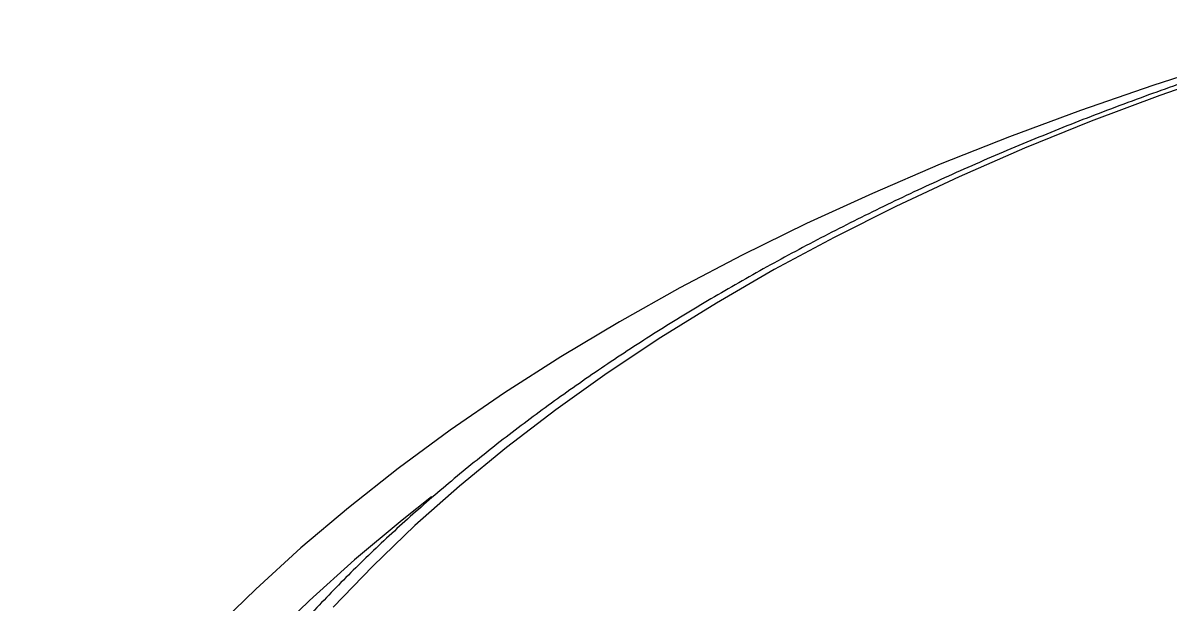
# Model space of a CAD drawing. Header units: millimetres. Extents: x 107291 to 113922, y -130611 to -125922.
# Drawn here: x 111583 to 111697.3, y -127404.6 to -127346.7 of the extents above; entities that cross this region are included whole.
import ezdxf

# ---------------------------------------------------------------- set-up
doc = ezdxf.new("R2010")
doc.units = ezdxf.units.MM
doc.header["$LTSCALE"] = 13
doc.layers.add('几何体', color=7, linetype='Continuous')

msp = doc.modelspace()

# ---------------------------------------------------------------- linework, layer by layer
at = {"layer": '几何体', "flags": 128}
for points in [[(111716.57, -127346.74), (111710.37, -127348.43), (111702.89, -127350.63), (111695.54, -127352.97), (111688.33, -127355.45), (111681.26, -127358.07), (111674.35, -127360.82), (111667.61, -127363.71), (111661.03, -127366.72), (111654.64, -127369.86), (111648.42, -127373.12), (111642.4, -127376.5), (111636.58, -127379.99), (111630.96, -127383.59), (111625.56, -127387.3), (111620.37, -127391.11), (111615.41, -127395.02), (111610.67, -127399.02), (111606.17, -127403.11), (111601.9, -127407.29)], [(111716.64, -127347.37), (111710.32, -127349.25), (111703.2, -127351.54), (111696.23, -127353.96), (111689.41, -127356.53), (111682.75, -127359.22), (111676.25, -127362.06), (111669.93, -127365.02), (111663.79, -127368.1), (111657.83, -127371.3), (111652.08, -127374.63), (111646.52, -127378.06), (111641.18, -127381.61), (111636.06, -127385.26), (111631.15, -127389.01), (111626.48, -127392.86), (111622.04, -127396.79), (111617.83, -127400.82), (111613.88, -127404.92)], [(111623.7, -127393.93), (111620.76, -127396.25), (111616.02, -127400.21), (111611.52, -127404.26), (111607.25, -127408.4)]]:
    msp.add_lwpolyline(points, dxfattribs=at)
at = {"layer": '几何体'}
msp.add_open_spline([(111716.6, -127347.02), (111715.79, -127347.25), (111712.64, -127348.12), (111707.26, -127349.78), (111700.49, -127351.99), (111693.86, -127354.35), (111687.35, -127356.82), (111680.99, -127359.43), (111674.77, -127362.15), (111668.7, -127364.99), (111662.8, -127367.95), (111657.06, -127371.02), (111651.5, -127374.2), (111646.11, -127377.49), (111640.91, -127380.88), (111635.9, -127384.37), (111631.09, -127387.96), (111626.48, -127391.64), (111622.07, -127395.41), (111617.88, -127399.26), (111613.9, -127403.2), (111610.15, -127407.21), (111606.62, -127411.3), (111603.32, -127415.45), (111600.26, -127419.67), (111597.43, -127423.95), (111594.85, -127428.28), (111592.51, -127432.65), (111590.42, -127437.07), (111588.57, -127441.52), (111586.98, -127446.01), (111585.63, -127450.52), (111584.54, -127455.06), (111583.71, -127459.61), (111583.19, -127463.44), (111583.04, -127465.75), (111582.99, -127466.54)], degree=3, knots=[0, 0, 0, 0, 0.010621, 0.041142, 0.071669, 0.102201, 0.132739, 0.163283, 0.193832, 0.224387, 0.254947, 0.285513, 0.316082, 0.346655, 0.377231, 0.407808, 0.438383, 0.468955, 0.499521, 0.530077, 0.56062, 0.591146, 0.621649, 0.652126, 0.68257, 0.712976, 0.74334, 0.773657, 0.803923, 0.834135, 0.864293, 0.894397, 0.92445, 0.954457, 0.984425, 1, 1, 1, 1], dxfattribs=at)

doc.saveas('drawing.dxf')
